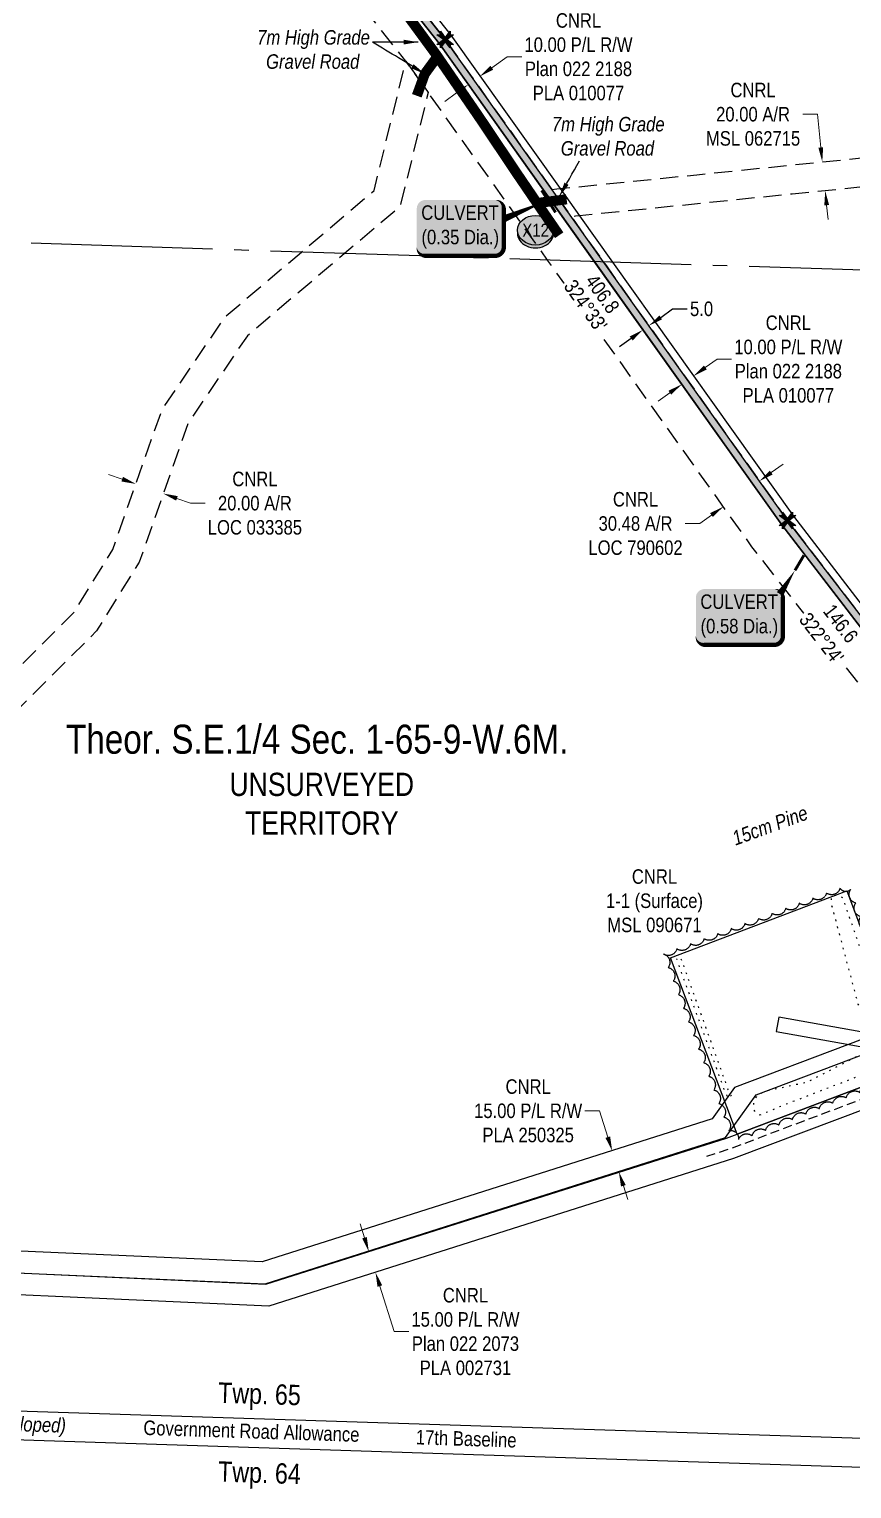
# Model space of a CAD drawing. Extents: x 350972 to 367082, y 6047220 to 6054831.
# Drawn here: x 356672 to 357239, y 6051267 to 6052273 of the extents above; entities that cross this region are included whole.
import ezdxf
from ezdxf.enums import TextEntityAlignment as Align

# ---------------------------------------------------------------- set-up
doc = ezdxf.new("R2010")
doc.units = 0
doc.header["$LTSCALE"] = 5
doc.header["$PDSIZE"] = 0.5
for name, pattern in [('0', [1, 1, 0]), ('foc-ACCESSROAD', [3.75, 2.5, -1.25]), ('foc-QUARTERLINE', [33, 25, -3, 2, -3]), ('foc-TOPO', [1, 0.2, -0.8]), ('UG_PIPE', [1.875, 1.25, -0.625])]:
    doc.linetypes.add(name, pattern=pattern)
doc.layers.get('Defpoints').update_dxf_attribs({"color": 9})
for name, color, linetype, lineweight in [('AS-GENERAL', 48, 'Continuous', 18), ('C-AR-T', 13, 'Continuous', 9), ('C-RW-T', 13, 'Continuous', 9), ('C-WS-T', 13, 'Continuous', 9), ('T-TEXT', 48, 'Continuous', 18)]:
    doc.layers.add(name, color=color, linetype=linetype, lineweight=lineweight)
for name, color, linetype in [('AS-PIPE-UG', 44, 'UG_PIPE'), ('AS-ROADS', 254, 'Continuous'), ('C-AR', 13, 'foc-ACCESSROAD'), ('C-RW', 13, 'Continuous'), ('C-SYMBOL', 7, 'Continuous'), ('C-WS', 13, 'foc-ACCESSROAD'), ('D-TXT', 6, 'Continuous'), ('DAB_APPL', 7, 'Continuous'), ('L-BD1', 253, 'Continuous'), ('L-MON', 1, 'Continuous'), ('L-QSEC', 8, 'foc-QUARTERLINE'), ('L-ROAD-T', 7, 'Continuous'), ('L-SEC', 7, 'Continuous'), ('L-UNS-T', 3, 'Continuous'), ('P-CROSSINGS', 250, 'Continuous'), ('P-PROPOSED', 10, 'Continuous'), ('P-PROPOSED-H', 21, 'Continuous'), ('P-TXT', 4, 'Continuous'), ('T-BUSH', 110, '0'), ('T-BUSH-T', 110, 'Continuous'), ('T-GENERAL', 48, 'foc-TOPO')]:
    doc.layers.add(name, color=color, linetype=linetype)
doc.styles.add('175L', font='ARIALN.TTF', dxfattribs={"height": 20})
doc.styles.add('80', font='ARIALN.TTF', dxfattribs={"height": 10})
doc.styles.add('80CG', font='ARIALN.TTF', dxfattribs={"height": 10})
doc.styles.add('80L', font='ARIALN.TTF', dxfattribs={"height": 10})
doc.styles.add('80LS', font='ARIALNI.TTF', dxfattribs={"height": 10})
doc.styles.add('Crossing', font='ARIALN.TTF', dxfattribs={"height": 10})
doc.styles.get("Standard").update_dxf_attribs({"font": 'ARIALN.TTF'})
doc.dimstyles.new('Compass 5 000', dxfattribs={"dimscale": 5, "dimtxt": 9, "dimasz": 2, "dimexe": 0.2, "dimexo": 0.0625, "dimgap": 0.5, "dimtad": 0, "dimtih": 1, "dimtoh": 1, "dimzin": 0, "dimdsep": 46, "dimtxsty": '80CG', "dimcen": 0.1, "dimse1": 1, "dimse2": 1, "dimclrd": 256, "dimclrt": 256, "dimaunit": 1, "dimadec": 4, "dimazin": 0, "dimtfac": 0.06, "dimtofl": 0, "dimtmove": 0, "dimatfit": 1, "dimfxl": 0.2, "dimtolj": 1, "dimtzin": 0, "dimlwd": -1, "dimarcsym": 0})

# ---------------------------------------------------------------- blocks, each defined once
blk = doc.blocks.new('*D416')
at = {"layer": 'C-AR-T', "transparency": 16777216}
for p, q in [((356736, 6051962.8), (356726.6, 6051966.1)), ((356773.8, 6051949.5), (356783.2, 6051946.2)), ((356783.2, 6051946.2), (356793.2, 6051946.2))]:
    blk.add_line(p, q, dxfattribs=at)
for points in [[(356736.6, 6051964.4), (356735.5, 6051961.2), (356745.5, 6051959.5)], [(356774.3, 6051951.1), (356773.2, 6051948), (356764.3, 6051952.9)]]:
    blk.add_solid(points, dxfattribs=at)
at = {"layer": 'Defpoints', "color": 0, "transparency": 16777216}
for p in [(356746.2, 6051961.5), (356764.3, 6051952.9), (356765.1, 6051954.9)]:
    blk.add_point(p, dxfattribs=at)
at = {"layer": 'C-AR-T', "transparency": 16777216, "insert": (356827.5, 6051946.2), "char_height": 10, "attachment_point": 5, "style": '80CG'}
blk.add_mtext('\\A1;CNRL\\P20.00 A/R\\PLOC 033385', dxfattribs=at)
blk = doc.blocks.new('*D417')
at = {"layer": 'C-AR-T', "transparency": 16777216}
for p, q in [((357183.3, 6051967.3), (357191.5, 6051973.1)), ((357142.2, 6051938), (357134, 6051932.2)), ((357134, 6051932.2), (357124, 6051932.2))]:
    blk.add_line(p, q, dxfattribs=at)
for points in [[(357182.3, 6051968.7), (357184.3, 6051966), (357175.2, 6051961.5)], [(357141.2, 6051939.4), (357143.1, 6051936.7), (357150.3, 6051943.8)]]:
    blk.add_solid(points, dxfattribs=at)
at = {"layer": 'Defpoints', "color": 0, "transparency": 16777216}
for p in [(357159.4, 6051983.7), (357134.6, 6051966), (357150.3, 6051943.8)]:
    blk.add_point(p, dxfattribs=at)
at = {"layer": 'C-AR-T', "transparency": 16777216, "insert": (357089.8, 6051932.2), "char_height": 10, "attachment_point": 5, "style": '80CG'}
blk.add_mtext('\\A1;CNRL\\P30.48 A/R\\PLOC 790602', dxfattribs=at)
blk = doc.blocks.new('*D418')
at = {"layer": 'C-RW-T', "transparency": 16777216}
for p, q in [((357137.9, 6052039.7), (357146, 6052045.5)), ((357146, 6052045.5), (357156, 6052045.5)), ((357113.5, 6052022.3), (357105.3, 6052016.5))]:
    blk.add_line(p, q, dxfattribs=at)
for points in [[(357136.9, 6052041.1), (357138.9, 6052038.4), (357129.8, 6052033.9)], [(357112.5, 6052023.7), (357114.4, 6052021), (357121.6, 6052028.1)]]:
    blk.add_solid(points, dxfattribs=at)
at = {"layer": 'Defpoints', "color": 0, "transparency": 16777216}
for p in [(357129.8, 6052033.9), (357126.6, 6052021.2), (357134.7, 6052027)]:
    blk.add_point(p, dxfattribs=at)
at = {"layer": 'C-RW-T', "transparency": 16777216, "insert": (357195.1, 6052045.5), "char_height": 10, "attachment_point": 5, "style": '80CG'}
blk.add_mtext('\\A1;CNRL\\P10.00 P/L R/W\\PPlan 022 2188\\PPLA 010077', dxfattribs=at)
blk = doc.blocks.new('*D419')
at = {"layer": 'C-RW-T', "transparency": 16777216}
for p, q in [((356903, 6051440.1), (356900, 6051449.7)), ((356913.6, 6051406.8), (356923.5, 6051375.4)), ((356923.5, 6051375.4), (356933.5, 6051375.4))]:
    blk.add_line(p, q, dxfattribs=at)
for points in [[(356904.6, 6051440.6), (356901.4, 6051439.6), (356906, 6051430.6)], [(356915.2, 6051407.3), (356912, 6051406.3), (356910.6, 6051416.3)]]:
    blk.add_solid(points, dxfattribs=at)
at = {"layer": 'Defpoints', "color": 0, "transparency": 16777216}
for p in [(356986, 6051456), (356990.5, 6051441.7), (356910.6, 6051416.3)]:
    blk.add_point(p, dxfattribs=at)
at = {"layer": 'C-RW-T', "transparency": 16777216, "insert": (356972.6, 6051375.4), "char_height": 10, "attachment_point": 5, "style": '80CG'}
blk.add_mtext('\\A1;CNRL\\P15.00 P/L R/W\\PPlan 022 2073\\PPLA 002731', dxfattribs=at)
blk = doc.blocks.new('*D422')
at = {"layer": 'C-RW-T', "transparency": 16777216}
for p, q in [((357064.9, 6051527.5), (357054.9, 6051527.5)), ((357070.7, 6051509.4), (357064.9, 6051527.5)), ((357081.4, 6051475.9), (357084.4, 6051466.4))]:
    blk.add_line(p, q, dxfattribs=at)
for points in [[(357072.3, 6051509.9), (357069.1, 6051508.9), (357073.7, 6051499.9)], [(357083, 6051476.4), (357079.8, 6051475.4), (357078.3, 6051485.5)]]:
    blk.add_solid(points, dxfattribs=at)
at = {"layer": 'Defpoints', "color": 0, "transparency": 16777216}
for p in [(357073.7, 6051499.9), (356925, 6051452.5), (356929.6, 6051438.1)]:
    blk.add_point(p, dxfattribs=at)
at = {"layer": 'C-RW-T', "transparency": 16777216, "insert": (357015.8, 6051527.5), "char_height": 10, "attachment_point": 5, "style": '80CG'}
blk.add_mtext('\\A1;CNRL\\P15.00 P/L R/W\\PPLA 250325', dxfattribs=at)
blk = doc.blocks.new('*D447')
at = {"layer": 'C-RW-T', "transparency": 16777216}
for p, q in [((356990.8, 6052246.2), (357001.4, 6052253.8)), ((357001.4, 6052253.8), (357011.4, 6052253.8)), ((356966.4, 6052228.9), (356958.3, 6052223.1))]:
    blk.add_line(p, q, dxfattribs=at)
for points in [[(356989.8, 6052247.6), (356991.7, 6052244.9), (356982.6, 6052240.4)], [(356965.4, 6052230.2), (356967.4, 6052227.5), (356974.6, 6052234.7)]]:
    blk.add_solid(points, dxfattribs=at)
at = {"layer": 'Defpoints', "color": 0, "transparency": 16777216}
for p in [(356962, 6052252.3), (356970.1, 6052258), (356982.6, 6052240.4)]:
    blk.add_point(p, dxfattribs=at)
at = {"layer": 'C-RW-T', "transparency": 16777216, "insert": (357050.5, 6052253.8), "char_height": 10, "attachment_point": 5, "style": '80CG'}
blk.add_mtext('\\A1;CNRL\\P10.00 P/L R/W\\PPlan 022 2188\\PPLA 010077', dxfattribs=at)
blk = doc.blocks.new('*U525')
h = blk.add_hatch(color=254)
edge = h.paths.add_edge_path()
edge.add_line((-24, -20), (24, -20))
edge.add_arc((24, -14), 6, 270, 360)
edge.add_line((30, -14), (30, 12.5))
edge.add_arc((24, 12.5), 6, 0, 90)
edge.add_line((24, 18.5), (-24, 18.5))
edge.add_arc((-24, 12.5), 6, 90, 180)
edge.add_line((-30, 12.5), (-30, -14))
edge.add_arc((-24, -14), 6, 180, 270)
at = {"color": 160, "flags": 128}
blk.add_lwpolyline([(-24, -20, 3, 3, 0), (24, -20, 3, 3, 0.414214), (30, -14, 3, 3, 0), (30, 12.5, 3, 0, 0.414214), (24, 18.5, 0, 0, 0), (-24, 18.5, 0, 0, 0.414214), (-30, 12.5, 0, 0, 0), (-30, -14, 0, 3, 0.414214)], format="xyseb", close=True, dxfattribs=at)
at = {"color": 160, "style": '80'}
blk.add_attdef('ENTER_TEXT_001', (-26.8, -4.9), '', height=10, dxfattribs=at)
blk = doc.blocks.new('TEMP')
h = blk.add_hatch(color=255)
h.dxf.hatch_style = 1
h.paths.add_polyline_path([(0, 0.25), (-0.67, 1.15), (-0.67, 0.67), (-1.15, 0.67), (-0.25, 0), (-1.15, -0.67), (-0.67, -0.67), (-0.67, -1.15), (0, -0.25), (0.67, -1.15), (0.67, -0.67), (1.15, -0.67), (0.25, 0), (1.15, 0.67), (0.67, 0.67), (0.67, 1.15)])
h.paths.add_polyline_path([(0.57, 0.85), (0.57, 0.57), (0.85, 0.57), (0.08, 0), (0.85, -0.57), (0.57, -0.57), (0.57, -0.85), (0, -0.08), (-0.57, -0.85), (-0.57, -0.57), (-0.85, -0.57), (-0.08, 0), (-0.85, 0.57), (-0.57, 0.57), (-0.57, 0.85), (0, 0.08)], flags=16)
h = blk.add_hatch(color=1)
h.dxf.hatch_style = 1
h.paths.add_polyline_path([(0, 0.08), (-0.57, 0.85), (-0.57, 0.57), (-0.85, 0.57), (-0.08, 0), (-0.85, -0.57), (-0.57, -0.57), (-0.57, -0.85), (0, -0.08), (0.57, -0.85), (0.57, -0.57), (0.85, -0.57), (0.08, 0), (0.85, 0.57), (0.57, 0.57), (0.57, 0.85)])
at = {"color": 1}
for p, q in [((-0.08, 0), (0.08, 0)), ((0, 0.08), (0, -0.08))]:
    blk.add_line(p, q, dxfattribs=at)
at = {"color": 255, "flags": 128}
blk.add_lwpolyline([(-0.25, 0), (-1.15, 0.67), (-0.67, 0.67), (-0.67, 1.15), (0, 0.25), (0.67, 1.15), (0.67, 0.67), (1.15, 0.67), (0.25, 0), (1.15, -0.67), (0.67, -0.67), (0.67, -1.15), (0, -0.25), (-0.67, -1.15), (-0.67, -0.67), (-1.15, -0.67)], close=True, dxfattribs=at)
at = {"color": 1, "flags": 128}
blk.add_lwpolyline([(-0.08, 0), (-0.85, 0.57), (-0.57, 0.57), (-0.57, 0.85), (0, 0.08), (0.57, 0.85), (0.57, 0.57), (0.85, 0.57), (0.08, 0), (0.85, -0.57), (0.57, -0.57), (0.57, -0.85), (0, -0.08), (-0.57, -0.85), (-0.57, -0.57), (-0.85, -0.57)], close=True, dxfattribs=at)
blk = doc.blocks.new('*D581')
at = {"layer": 'C-AR-T', "transparency": 16777216}
for p, q in [((357215.2, 6052214.2), (357205.2, 6052214.2)), ((357217.5, 6052191.3), (357215.2, 6052214.2)), ((357221.5, 6052151.5), (357222.5, 6052141.6))]:
    blk.add_line(p, q, dxfattribs=at)
for points in [[(357219.1, 6052191.5), (357215.8, 6052191.2), (357218.5, 6052181.4)], [(357223.2, 6052151.7), (357219.9, 6052151.4), (357220.5, 6052161.5)]]:
    blk.add_solid(points, dxfattribs=at)
at = {"layer": 'Defpoints', "color": 0, "transparency": 16777216}
for p in [(357218.5, 6052181.4), (357219.4, 6052181.5), (357221.4, 6052161.6)]:
    blk.add_point(p, dxfattribs=at)
at = {"layer": 'C-AR-T', "transparency": 16777216, "insert": (357170.8, 6052214.2), "char_height": 10, "attachment_point": 5, "style": '80CG'}
blk.add_mtext('\\A1;CNRL\\P20.00 A/R\\PMSL 062715', dxfattribs=at)
blk = doc.blocks.new('xing2')
h = blk.add_hatch(color=50)
h.dxf.hatch_style = 1
edge = h.paths.add_edge_path()
edge.add_ellipse((0, 0), major_axis=(-12.5, 0), ratio=0.816297, start_angle=0, end_angle=360)
h = blk.add_hatch(color=250)
h.dxf.hatch_style = 1
edge = h.paths.add_edge_path()
edge.add_ellipse((0, -2), major_axis=(-12.5, 0), ratio=0.816297, start_angle=0, end_angle=180)
edge.add_line((12.5, -2), (12.5, 0))
edge.add_ellipse((0, 0), major_axis=(-12.5, 0), ratio=0.816297, start_angle=0, end_angle=180, ccw=False)
edge.add_line((-12.5, 0), (-12.5, -2))
at = {"color": 250}
blk.add_ellipse((0, 0), major_axis=(-12.5, 0), ratio=0.816297, dxfattribs=at)
blk.add_ellipse((0, -2), major_axis=(-12.5, 0), ratio=0.816297, start_param=0, end_param=3.141593, dxfattribs=at)
at = {"color": 250, "style": 'Crossing'}
blk.add_attdef('CROSSING', text='', height=9, dxfattribs=at).set_placement((0.1, 0), align=Align.MIDDLE_CENTER)
at = {"color": 250, "style": 'Crossing', "flags": 1}
for tag, p in [('OWNER', (0.1, -12.5)), ('DESCRIPTION', (0.1, -25.8)), ('LOCATION', (0.1, -39.3)), ('DWG_REF', (0.1, -52.8))]:
    blk.add_attdef(tag, text='', height=9, dxfattribs=at).set_placement(p, align=Align.MIDDLE_CENTER)
blk = doc.blocks.new('*D615')
at = {"layer": 'Defpoints', "color": 0, "transparency": 16777216}
for p in [(357090.1, 6052072.4), (357094.1, 6052075.3), (357099, 6052068.5)]:
    blk.add_point(p, dxfattribs=at)
at = {"layer": 'P-TXT', "transparency": 16777216}
for p, q in [((357107.2, 6052074.3), (357115.3, 6052080.1)), ((357115.3, 6052080.1), (357125.3, 6052080.1)), ((357086.8, 6052059.8), (357078.7, 6052054))]:
    blk.add_line(p, q, dxfattribs=at)
for points in [[(357106.2, 6052075.6), (357108.1, 6052072.9), (357099, 6052068.5)], [(357085.8, 6052061.1), (357087.8, 6052058.4), (357094.9, 6052065.6)]]:
    blk.add_solid(points, dxfattribs=at)
at = {"layer": 'P-TXT', "transparency": 16777216, "insert": (357135.3, 6052080.1), "char_height": 10, "attachment_point": 5, "style": '80CG'}
blk.add_mtext('\\A1;5.0', dxfattribs=at)

msp = doc.modelspace()

# ---------------------------------------------------------------- hatches: boundary and pattern name
at = {"layer": 'P-PROPOSED-H'}
h = msp.add_hatch(color=256, dxfattribs=at)
h.dxf.hatch_style = 1
h.paths.add_polyline_path([(352865.575, 6051530.911), (352846.394, 6051712.416), (352861.427, 6051714.005), (352843.305, 6051885.488), (352749.784, 6051951.143), (352669.459, 6052001.497), (352552.598, 6052063.678), (352495.546, 6052100.649), (351984.16, 6052449.542), (351943.753, 6052482.183), (351920.41, 6052506.628), (351900.788, 6052540.765), (351887.31, 6052596.658), (351866.362, 6052754.753), (351841.297, 6053030.286), (351836.502, 6053086.973), (351812.269, 6053373.495), (351811.604, 6053421.626), (351818.326, 6053445.789), (351845.408, 6053478.257), (351917.664, 6053536.827), (351963.795, 6053562.799), (352030.64, 6053582.012), (352233.88, 6053615.997), (352284.382, 6053628.44), (352316.995, 6053648.48), (352343.381, 6053683.636), (352380.535, 6053746.97), (352424.276, 6053850.534), (352440.444, 6053911.368), (352455.506, 6053940.561), (352486.241, 6053969.986), (352584.846, 6054036.5), (352618.847, 6054037.998), (352706.795, 6054036.916), (352765.268, 6054022.323), (352786.917, 6054015.501), (352892.779, 6053964.522), (352950.904, 6053973.692), (352984.053, 6053985.967), (353012.827, 6054005.999), (353074.58, 6054058.894), (353102.498, 6054075.857), (353130.347, 6054088.052), (353169.457, 6054099.208), (353238.923, 6054110.427), (353272.3, 6054116.771), (353308.027, 6054125.895), (353341.917, 6054138.534), (353407.27, 6054166.808), (353489.563, 6054210.777), (353491.95, 6054212.052), (353518.235, 6054236.279), (353538.99, 6054256.162), (353555.049, 6054280.164), (353567.593, 6054304.032), (353580.381, 6054332.094), (353584.726, 6054362.345), (353595.582, 6054355.062), (353609.258, 6054376.171), (353694.409, 6054318.818), (353701.269, 6054339.967), (353737.551, 6054451.836), (353749.195, 6054455.339), (353703.033, 6054313.009), (353778.459, 6054262.209), (353856.595, 6054213.564), (354059.935, 6054093.899), (354127.416, 6054059.318), (354214.861, 6054014.504), (354293.753, 6053979.396), (354364.884, 6053951.226), (354377.639, 6053941.748), (354397.44, 6053934.081), (354416.56, 6053930.727), (354437.495, 6053922.422), (354523.749, 6053887.87), (354547.288, 6053878.725), (354565.85, 6053871.317), (354761.584, 6053792.179), (354863.274, 6053751.116), (354911.428, 6053735.204), (355270.187, 6053616.656), (355301.51, 6053597.572), (355390.953, 6053521.054), (355700.011, 6053300.303), (355764.104, 6053254.524), (355836.008, 6053206.849), (355887.48, 6053175.541), (355917.363, 6053159.874), (355934.486, 6053149.16), (355951.776, 6053139.498), (355970.139, 6053132.206), (356040.807, 6053095.158), (356256.471, 6052982.105), (356289.137, 6052960.844), (356298.009, 6052950.677), (356312.927, 6052936.875), (356331.509, 6052922.784), (356340.887, 6052913.865), (356505.942, 6052750.213), (356746.616, 6052511.581), (356777.83, 6052480.634), (356819.159, 6052535.756), (356823.291, 6052524.595), (356784.503, 6052472.862), (356815.902, 6052438.264), (356954.635, 6052262.661), (357190.511, 6051931.342), (357280.051, 6051815.083), (357309.205, 6051780.128), (357410.558, 6051660.056), (357463.345, 6051611.058), (357547.956, 6051632.469), (357676.315, 6051708.007), (357816.133, 6051804.657), (357737.38, 6051918.584), (357733.267, 6051915.741), (357809.178, 6051805.927), (357673.622, 6051712.223), (357546.037, 6051637.14), (357464.753, 6051616.572), (357414.182, 6051663.513), (357313.035, 6051783.342), (357283.952, 6051818.21), (357194.529, 6051934.318), (356958.635, 6052265.662), (356819.718, 6052441.497), (356790.979, 6052473.166), (356828.925, 6052523.776), (356820.663, 6052546.095), (356777.274, 6052488.226), (356750.136, 6052515.131), (356509.462, 6052753.763), (356344.37, 6052917.452), (356334.752, 6052926.599), (356316.143, 6052940.711), (356301.6, 6052954.166), (356292.447, 6052964.655), (356259.001, 6052986.423), (356043.128, 6053099.586), (355972.228, 6053136.755), (355953.928, 6053144.023), (355937.033, 6053153.464), (355919.853, 6053164.213), (355889.942, 6053179.894), (355838.69, 6053211.069), (355766.939, 6053258.643), (355702.917, 6053304.371), (355394.037, 6053524.995), (355304.455, 6053601.633), (355272.299, 6053621.223), (354912.996, 6053739.951), (354864.996, 6053755.812), (354763.458, 6053796.814), (354567.714, 6053875.956), (354549.12, 6053883.377), (354525.584, 6053892.521), (354439.346, 6053927.066), (354417.928, 6053935.563), (354398.787, 6053938.92), (354380.077, 6053946.165), (354367.337, 6053955.632), (354295.69, 6053984.005), (354217.019, 6054019.016), (354129.696, 6054063.767), (354062.345, 6054098.281), (353859.185, 6054217.841), (353781.177, 6054266.406), (353708.95, 6054315.051), (353756.895, 6054462.877), (353733.604, 6054455.868), (353696.513, 6054341.51), (353691.7, 6054326.67), (353607.829, 6054383.161), (353594.148, 6054362.044), (353580.908, 6054370.927), (353575.535, 6054333.514), (353563.102, 6054306.233), (353550.746, 6054282.724), (353535.138, 6054259.395), (353514.811, 6054239.922), (353489.031, 6054216.161), (353487.207, 6054215.187), (353405.096, 6054171.314), (353340.05, 6054143.173), (353306.531, 6054130.672), (353271.214, 6054121.653), (353238.058, 6054115.351), (353168.369, 6054104.097), (353128.65, 6054092.767), (353100.187, 6054080.302), (353071.637, 6054062.955), (353009.765, 6054009.959), (352981.72, 6053990.434), (352949.634, 6053978.553), (352893.542, 6053969.703), (352788.762, 6054020.161), (352766.626, 6054027.137), (352707.44, 6054041.908), (352618.768, 6054042.999), (352583.219, 6054041.433), (352483.092, 6053973.892), (352451.446, 6053943.595), (352435.752, 6053913.178), (352419.534, 6053852.157), (352376.057, 6053749.217), (352339.212, 6053686.41), (352313.568, 6053652.242), (352282.429, 6053633.107), (352232.868, 6053620.896), (352029.534, 6053586.896), (351961.852, 6053567.443), (351914.844, 6053540.977), (351841.881, 6053481.833), (351813.798, 6053448.165), (351806.595, 6053422.275), (351807.273, 6053373.249), (351831.52, 6053086.552), (351836.317, 6053029.849), (351861.393, 6052754.198), (351882.388, 6052595.741), (351896.096, 6052538.895), (351916.377, 6052503.612), (351940.36, 6052478.497), (351981.176, 6052445.526), (352492.777, 6052096.486), (352550.06, 6052059.366), (352666.954, 6051997.167), (352747.018, 6051946.977), (352838.572, 6051882.702), (352855.93, 6051718.452), (352840.897, 6051716.862), (352860.678, 6051529.682), (352882.7, 6051475.582), (352908.263, 6051442.648), (352914.755, 6051442.438), (352887.071, 6051478.104)])

# ---------------------------------------------------------------- linework, layer by layer
at = {"layer": 'AS-GENERAL', "const_width": 2, "flags": 128}
for points in [[(357034.686, 6052146.579), (357025.14, 6052161.791)], [(357199.665, 6051899.899), (357205.797, 6051910.277)]]:
    msp.add_lwpolyline(points, dxfattribs=at)
at = {"layer": 'AS-PIPE-UG', "flags": 128}
msp.add_lwpolyline([(357138.838, 6051496.259), (357156.369, 6051501.897), (357188.179, 6051514.02), (357226.814, 6051528.527), (357258.192, 6051540.265), (357318.989, 6051563.769), (357367.695, 6051581.993), (357415.33, 6051599.977), (357418.264, 6051601.341)], dxfattribs=at)
at = {"layer": 'AS-ROADS', "const_width": 7, "flags": 128}
for points in [[(356930.254, 6052285.58), (356952.55, 6052255.183), (356981.483, 6052213.053), (357009.129, 6052171.827), (357022.153, 6052152.704), (357037.209, 6052130.878)], [(356952.773, 6052253.307), (356944.571, 6052242.083), (356939.087, 6052226.971)], [(357042.347, 6052155.622), (357030.812, 6052154.184), (357021.839, 6052153.015)]]:
    msp.add_lwpolyline(points, dxfattribs=at)
at = {"layer": 'C-AR', "flags": 128}
msp.add_lwpolyline([(358210.116, 6051860.253), (358174.149, 6051857.065), (358109.407, 6051839.161), (358075.554, 6051829.798), (357975.527, 6051833.921), (357907.822, 6051820.17), (357827.24, 6051781.369), (357690.036, 6051686.524), (357557.736, 6051608.668), (357486.142, 6051590.551), (357473.483, 6051587.348), (357466.726, 6051585.638), (357456.165, 6051582.966), (357455.653, 6051583.442), (357433.907, 6051603.625), (357425.192, 6051611.714), (357415.953, 6051620.292), (357412.376, 6051623.613), (357404.281, 6051631.165), (357398.087, 6051636.877), (357392.093, 6051642.441), (357311.602, 6051737.798), (357282.506, 6051772.268), (357170.037, 6051916.177), (357029.233, 6052113.726), (356946.84, 6052229.334), (356931.53, 6052250.815), (356796.453, 6052421.789), (356772.363, 6052448.337), (356762.098, 6052459.648), (356758.996, 6052463.066), (356755.63, 6052466.775), (356755.235, 6052467.167), (356508.145, 6052712.158), (356494.429, 6052725.756), (356480.297, 6052739.768), (356323.148, 6052895.581), (356280.728, 6052935.923), (356269.631, 6052943.139), (356243.581, 6052960.102), (355874.935, 6053153.355), (355822.346, 6053185.344), (355749.658, 6053233.539), (355731.262, 6053246.679), (355701.752, 6053267.757), (355375.241, 6053500.974), (355286.508, 6053576.885), (355259.808, 6053593.152), (354911.979, 6053708.18), (354854.71, 6053727.12), (354675.681, 6053799.661), (354551.965, 6053849.799), (354538.072, 6053855.43), (354283.912, 6053955.79), (354203.908, 6053991.418), (354128.59, 6054029.415), (354098.891, 6054044.398), (354047.857, 6054070.143), (353843.491, 6054191.587), (353770.722, 6054236.837), (353674.056, 6054302.178), (353657.575, 6054313.278), (353584.726, 6054362.345), (353586.155, 6054372.517), (353589.361, 6054395.6), (353691.7, 6054326.67), (353705.507, 6054317.371), (353708.95, 6054315.051), (353781.177, 6054266.406), (353859.185, 6054217.841), (354062.345, 6054098.281), (354100.005, 6054078.983), (354129.696, 6054063.767), (354217.019, 6054019.016), (354295.69, 6053984.005), (354336.158, 6053968.001), (354347.216, 6053963.613), (354391.926, 6053945.876), (354439.346, 6053927.066), (354447.701, 6053923.753), (354525.584, 6053892.521), (354529.346, 6053891.059), (354539.732, 6053887.023), (354544.435, 6053885.197), (354549.12, 6053883.377), (354563.04, 6053877.779), (354567.714, 6053875.956), (354763.458, 6053796.814), (354864.996, 6053755.812), (354912.996, 6053739.951), (355272.299, 6053621.223), (355289.376, 6053610.819), (355304.455, 6053601.633), (355394.037, 6053524.995), (355702.917, 6053304.371), (355732.427, 6053283.293), (355766.939, 6053258.643), (355838.69, 6053211.069), (355889.942, 6053179.894), (355936.881, 6053155.286), (356043.128, 6053099.586), (356259.001, 6052986.423), (356299.698, 6052959.936), (356308.268, 6052951.785), (356312.652, 6052947.615), (356319.036, 6052941.538), (356322.26, 6052938.479), (356344.37, 6052917.452), (356509.462, 6052753.763), (356750.136, 6052515.131), (356773.689, 6052491.78), (356777.274, 6052488.226), (356777.656, 6052487.847), (356780.714, 6052484.478), (356790.979, 6052473.166), (356819.718, 6052441.497), (356958.635, 6052265.662), (357032.135, 6052162.42), (357045.481, 6052143.675), (357067.685, 6052112.48), (357194.529, 6051934.318), (357283.952, 6051818.21), (357287.597, 6051813.479), (357313.035, 6051783.342), (357414.182, 6051663.513), (357439.405, 6051640.103), (357451.428, 6051628.94), (357460.193, 6051620.806)], dxfattribs=at)
msp.add_lwpolyline([(356551.975, 6051697.803), (356474.937, 6051662.993), (356475.642, 6051685.252), (356542.809, 6051715.603), (356587.505, 6051741.596), (356627.011, 6051795.321), (356702.563, 6051870.694), (356729.574, 6051914.328), (356763.516, 6052010.708), (356807.29, 6052075.055), (356859.516, 6052119.232), (356909.61, 6052161.62), (356931.53, 6052250.815), (356946.84, 6052229.334), (356927.478, 6052150.546), (356889.328, 6052118.264), (356822.287, 6052061.553), (356781.512, 6052001.612), (356747.715, 6051905.645), (356718.336, 6051858.186), (356642.215, 6051782.246), (356601.151, 6051726.401), (356551.975, 6051697.803)], close=True, dxfattribs=at)
at = {"layer": 'C-RW', "flags": 128}
for points in [[(356823.534, 6052444.729), (356962.633, 6052268.661), (357037.855, 6052163.002), (357051.201, 6052144.257), (357073.965, 6052112.276), (357198.546, 6051937.293), (357284.2, 6051826.081)], [(357283.705, 6051810.341), (357190.511, 6051931.342), (357061.404, 6052112.683), (356954.635, 6052262.662), (356815.902, 6052438.264)], [(358210.919, 6051885.897), (358169.593, 6051882.234), (358110.242, 6051865.82), (358072.612, 6051855.414), (357973.487, 6051859.5), (357899.636, 6051844.501), (357814.394, 6051803.456), (357676.093, 6051708.127), (357547.601, 6051632.657), (357497.456, 6051619.843), (357485.563, 6051616.791), (357468.395, 6051612.424), (357467.489, 6051612.199), (357433.907, 6051603.625), (357427.642, 6051602.025), (357428.892, 6051597.084), (357305.709, 6051550.587), (357275.167, 6051539.058), (357157.312, 6051494.574), (356837.01, 6051392.966), (356522.418, 6051407.225)], [(356365.906, 6051379.24), (356460.824, 6051424.937), (356834.48, 6051408.329), (357151.838, 6051509.18), (357172.85, 6051538.492), (357394.425, 6051622.209), (357462.404, 6051636.209), (357459.961, 6051645.913), (357391.633, 6051631.84), (357158.053, 6051543.587), (357142.552, 6051521.963), (356832.481, 6051423.428), (356457.719, 6051440.084), (356366.441, 6051396.139)], [(356512.197, 6051422.705), (356835.018, 6051408.064), (357152.393, 6051508.745), (357159.877, 6051511.57), (357275.677, 6051555.279)]]:
    msp.add_lwpolyline(points, dxfattribs=at)
at = {"layer": 'C-RW'}
msp.add_lwpolyline([(357186.798, 6051582.249), (357283.293, 6051564.98), (357413.349, 6051614.467), (357418.198, 6051609.92), (357449.882, 6051618.047), (357495.067, 6051629.636), (357476.814, 6051640.434), (357446.157, 6051632.571), (357405.236, 6051622.076), (357282.327, 6051575.308), (357188.559, 6051592.09)], close=True, dxfattribs=at)
at = {"layer": 'C-WS', "flags": 128}
msp.add_lwpolyline([(357409.132, 6052218.232), (357405.578, 6052101.748), (357405.473, 6052098.282), (357392.347, 6052098.683), (357382.5, 6052098.985), (357323.027, 6052100.803), (357292.876, 6052101.725), (357285.552, 6052101.948), (357285.657, 6052105.419), (357287.109, 6052153.318), (357272.64, 6052166.793), (357197.742, 6052159.17), (357154.422, 6052154.762), (357051.201, 6052144.257), (357048.358, 6052143.968), (357045.481, 6052143.675), (357032.135, 6052162.42), (357035.458, 6052162.758), (357037.855, 6052163.002), (357132.114, 6052172.595), (357175.434, 6052177.004), (357288.175, 6052188.477), (357289.187, 6052221.885), (357296.65, 6052221.657), (357326.802, 6052220.739), (357409.132, 6052218.232)], close=True, dxfattribs=at)
at = {"layer": 'DAB_APPL', "flags": 128}
msp.add_lwpolyline([(357275.677, 6051555.279), (357159.877, 6051511.57), (357113.917, 6051632.903), (357235.464, 6051679.133), (357269.055, 6051590.066), (357270.29, 6051586.799), (357274.411, 6051575.891), (357276.179, 6051571.212), (357281.386, 6051557.433), (357275.677, 6051555.279)], close=True, dxfattribs=at)
at = {"layer": 'L-QSEC', "flags": 128}
msp.add_lwpolyline([(357292.984, 6052105.183), (356524.543, 6052130.12)], dxfattribs=at)
at = {"layer": 'L-SEC', "flags": 128}
for points in [[(356464.313, 6051327.314), (357267.683, 6051301.244)], [(357267.05, 6051281.144), (356463.676, 6051307.213)]]:
    msp.add_lwpolyline(points, dxfattribs=at)
at = {"layer": 'P-PROPOSED', "flags": 128}
msp.add_lwpolyline([(356815.902, 6052438.264), (356954.635, 6052262.661), (357190.511, 6051931.342), (357280.051, 6051815.083), (357309.205, 6051780.128), (357410.558, 6051660.056), (357463.345, 6051611.058), (357547.956, 6051632.469), (357676.315, 6051708.007), (357816.133, 6051804.657), (357737.38, 6051918.584), (357733.267, 6051915.741), (357809.178, 6051805.927), (357673.622, 6051712.223), (357546.037, 6051637.14), (357464.753, 6051616.572), (357464.753, 6051616.572), (357414.182, 6051663.513), (357414.182, 6051663.513), (357313.035, 6051783.342), (357283.952, 6051818.21), (357194.529, 6051934.318), (356958.635, 6052265.662), (356819.718, 6052441.497)], dxfattribs=at)
at = {"layer": 'T-BUSH', "flags": 128}
msp.add_lwpolyline([(357249.111, 6051822.902, -0.52056705), (357255.485, 6051815.201, -0.52056705), (357261.86, 6051807.5, -0.52056705), (357268.234, 6051799.799, -0.52056705), (357274.608, 6051792.098, -0.52056705), (357280.983, 6051784.398, -0.52056705), (357287.357, 6051776.697, -0.52056705), (357293.732, 6051768.996, -0.52056705), (357300.106, 6051761.295, -0.52056705), (357306.48, 6051753.594, -0.52056705), (357312.855, 6051745.894, -0.52056705), (357319.229, 6051738.193, -0.52056705), (357325.604, 6051730.492, -0.52056705), (357331.978, 6051722.791, -0.52056705), (357338.353, 6051715.09, -0.52056705), (357344.727, 6051707.39, -0.52056705), (357351.101, 6051699.689, -0.52056705), (357357.476, 6051691.988, -0.52056705), (357364.062, 6051684.473, -0.52056705), (357370.886, 6051677.168, -0.52056705), (357377.71, 6051669.863, -0.52056705), (357384.534, 6051662.557, -0.52056705), (357391.358, 6051655.252, -0.52056705), (357398.182, 6051647.947, -0.52056705), (357398.559, 6051639.609, -0.52056705), (357394.356, 6051630.539, -0.52056705), (357388.582, 6051623.17, -0.52056705), (357379.205, 6051619.703, -0.52056705), (357369.829, 6051616.236, -0.52056705), (357360.453, 6051612.769, -0.52056705), (357351.077, 6051609.302, -0.52056705), (357341.7, 6051605.835, -0.52056705), (357332.324, 6051602.368, -0.52056705), (357322.948, 6051598.901, -0.52056705), (357313.571, 6051595.434, -0.52056705), (357304.195, 6051591.967, -0.52056705), (357294.819, 6051588.5, -0.52056705), (357285.216, 6051586.82, -0.52056705), (357275.479, 6051588.707, -0.52056705), (357268.972, 6051595.596, -0.52056705), (357265.541, 6051604.986, -0.52056705), (357262.11, 6051614.375, -0.52056705), (357258.68, 6051623.765, -0.52056705), (357255.249, 6051633.155, -0.52056705), (357251.818, 6051642.544, -0.52056705), (357248.388, 6051651.934, -0.52056705), (357244.957, 6051661.323, -0.52056705), (357241.526, 6051670.713, -0.52056705), (357238.096, 6051680.103, -0.52056705), (357230.756, 6051681.01, -0.52056705), (357221.388, 6051677.519, -0.52056705), (357212.021, 6051674.028, -0.52056705), (357202.653, 6051670.537, -0.52056705), (357193.286, 6051667.046, -0.52056705), (357183.919, 6051663.555, -0.52056705), (357174.551, 6051660.064, -0.52056705), (357165.184, 6051656.573, -0.52056705), (357155.816, 6051653.082, -0.52056705), (357146.449, 6051649.591, -0.52056705), (357137.082, 6051646.1, -0.52056705), (357127.714, 6051642.609, -0.52056705), (357118.347, 6051639.118, -0.52056705), (357108.979, 6051635.627, -0.52056705), (357112.378, 6051626.297, -0.52056705), (357115.863, 6051616.928, -0.52056705), (357119.349, 6051607.558, -0.52056705), (357122.834, 6051598.189, -0.52056705), (357126.319, 6051588.819, -0.52056705), (357129.804, 6051579.449, -0.52056705), (357133.29, 6051570.08, -0.52056705), (357136.775, 6051560.71, -0.52056705), (357140.26, 6051551.341, -0.52056705), (357143.746, 6051541.971, -0.52056705), (357147.231, 6051532.602, -0.52056705), (357150.716, 6051523.232, -0.52056705), (357154.201, 6051513.863, -0.52056705), (357160.796, 6051507.826, -0.52056705), (357170.126, 6051510.32, -0.52056705), (357179.396, 6051514.063, -0.52056705), (357188.665, 6051517.806, -0.52056705), (357197.935, 6051521.549, -0.52056705), (357207.205, 6051525.292, -0.52056705), (357216.474, 6051529.035, -0.52056705), (357225.744, 6051532.778, -0.52056705), (357235.013, 6051536.521, -0.52056705), (357244.283, 6051540.264, -0.52056705), (357253.553, 6051544.006, -0.52056705), (357262.822, 6051547.749, -0.52056705), (357272.092, 6051551.492, -0.52056705), (357281.362, 6051555.235, -0.52056705), (357290.667, 6051558.887, -0.52056705), (357299.992, 6051562.489, -0.52056705), (357309.318, 6051566.091, -0.52056705), (357318.643, 6051569.694, -0.52056705), (357327.968, 6051573.296, -0.52056705), (357337.293, 6051576.898, -0.52056705), (357346.618, 6051580.5, -0.52056705), (357355.944, 6051584.103, -0.52056705), (357365.269, 6051587.705, -0.52056705), (357374.594, 6051591.307, -0.52056705), (357383.919, 6051594.909, -0.52056705), (357393.244, 6051598.512, -0.52056705), (357402.57, 6051602.114, -0.52056705), (357411.895, 6051605.716, -0.52056705), (357421.22, 6051609.318, -0.52056705), (357429.11, 6051611.494, -0.52056705), (357420.469, 6051607.251, -0.52056705), (357411.111, 6051603.736, -0.52056705), (357401.752, 6051600.222, -0.52056705), (357392.393, 6051596.708, -0.52056705), (357393.421, 6051592.85, -0.52056705), (357402.526, 6051588.725, -0.52056705), (357411.632, 6051584.6, -0.52056705), (357416.389, 6051575.96, -0.52056705), (357420.849, 6051567.014, -0.52056705), (357425.309, 6051558.067, -0.52056705), (357429.77, 6051549.121, -0.52056705), (357434.23, 6051540.174, -0.52056705), (357441.17, 6051538.501, -0.52056705), (357450.166, 6051542.86, -0.52056705), (357459.162, 6051547.22, -0.52056705), (357468.158, 6051551.579, -0.52056705), (357477.154, 6051555.938, -0.52056705), (357484.8, 6051553.012, -0.52056705), (357488.933, 6051548.6, -0.52056705)], format="xyb", dxfattribs=at)
at = {"layer": 'T-GENERAL', "flags": 128}
for points in [[(357299.334, 6051580.233), (357278.282, 6051583.008), (357261.97, 6051587.219), (357258.276, 6051597.664), (357251.344, 6051620.137), (357232.801, 6051674.114), (357231.15, 6051675.234), (357229.521, 6051676.013), (357228.6, 6051676.107), (357224.447, 6051675.174), (357224.807, 6051669.478), (357243.089, 6051600.947), (357258.748, 6051578.342), (357289.218, 6051577.198), (357298.988, 6051579.857)], [(357153.022, 6051537.707), (357151.169, 6051541.752), (357118.204, 6051632.009), (357120.586, 6051633.778), (357153.505, 6051542.122), (357155.87, 6051537.306), (357155.235, 6051537.071), (357154.46, 6051536.907), (357153.521, 6051537.024), (357152.933, 6051537.471), (357153.022, 6051537.707)]]:
    msp.add_lwpolyline(points, dxfattribs=at)
msp.add_lwpolyline([(357302.305, 6051572.571), (357257.298, 6051556.953), (357238.848, 6051549.439), (357214.036, 6051539.976), (357186.076, 6051529.09), (357175.755, 6051524.523), (357172.496, 6051526.585), (357171.899, 6051527.361), (357171.063, 6051529.091), (357171.362, 6051533.864), (357173.75, 6051538.279), (357175.54, 6051539.472), (357180.251, 6051541.406), (357208.476, 6051547.501), (357242.764, 6051565.253), (357262.417, 6051569.041), (357301.81, 6051574.165)], close=True, dxfattribs=at)
at = {"layer": 'T-TEXT', "color": 160, "flags": 128}
msp.add_lwpolyline([(357029.132, 6052154.876, 0, 4.999, 0), (356998.578, 6052141.949, 0, 0, 0)], format="xyseb", dxfattribs=at)

# ---------------------------------------------------------------- block references
ref = msp.add_blockref('*U525', (356969.028, 6052136.667), dxfattribs=dict(xscale=0.99986273, yscale=0.99986273, zscale=0.99986273))
ref.add_attrib('ENTER_TEXT_001', 'CULVERT', (356942.139, 6052141.467), dxfattribs={"color": 160, "height": 9.9986, "style": '80'})
ref.add_attrib('ENTER_TEXT_002', '(0.35 Dia.)', (356942.296, 6052124.632), dxfattribs={"color": 160, "height": 9.99863, "style": '80'})
ref = msp.add_blockref('*U525', (357161.36, 6051868.587), dxfattribs=dict(xscale=0.99986273, yscale=0.99986273, zscale=0.99986273))
ref.add_attrib('ENTER_TEXT_001', 'CULVERT', (357134.471, 6051873.386), dxfattribs={"color": 160, "height": 9.9986, "style": '80'})
ref.add_attrib('ENTER_TEXT_002', '(0.58 Dia.)', (357134.628, 6051856.551), dxfattribs={"color": 160, "height": 9.99863, "style": '80'})
at = {"layer": 'L-MON', "xscale": 4.999313650000029, "yscale": 4.999313650000029, "zscale": 4.999313650000029}
for p in [(356958.635, 6052265.662), (357194.529, 6051934.318)]:
    msp.add_blockref('TEMP', p, dxfattribs=at)
at = {"layer": 'P-CROSSINGS', "xscale": 0.99986273, "yscale": 0.99986273, "zscale": 0.99986273}
msp.add_blockref('xing2', (357020.862, 6052134.343), dxfattribs=at).add_auto_attribs({'CROSSING': 'X12'})

# ---------------------------------------------------------------- texts
at = {"layer": 'C-SYMBOL', "color": 3, "style": '175L'}
msp.add_text('Theor. S.E.1/4 Sec. 1-65-9-W.6M.', height=19.99354, dxfattribs=at).set_placement((356870.446, 6051767.625), align=Align.BOTTOM_CENTER)
at = {"layer": 'C-WS-T', "insert": (357102.852, 6051672.231), "char_height": 9.99677, "width": 72.60042, "attachment_point": 5, "style": '80CG'}
msp.add_mtext('\\A1;CNRL\\P1-1 (Surface)\\PMSL 090671', dxfattribs=at)
at = {"layer": 'D-TXT', "color": 3, "char_height": 13.9955, "attachment_point": 1, "style": '80L'}
for s, width, insert, rotation in [('Twp. 65', 56.50374, (356802.384, 6051340.446), 358.141396), ('Twp. 64', 56.37963, (356802.384, 6051286.069), 358.141385)]:
    msp.add_mtext_dynamic_manual_height_columns(s, width=width, gutter_width=47.485, heights=[0], dxfattribs=dict(at, insert=insert, rotation=rotation))
at = {"layer": 'L-BD1', "style": '80L'}
msp.add_text('406.8', height=9.9986, rotation=305.4482, dxfattribs=at).set_placement((357067.048, 6052090.531), align=Align.MIDDLE)
at = {"layer": 'L-ROAD-T', "style": '80L'}
for s, p in [('Government Road Allowance', (356825.097, 6051306.841)), ('17th Baseline', (356973.113, 6051301.613))]:
    msp.add_text(s, height=9.99677, rotation=358.141315, dxfattribs=at).set_placement(p, align=Align.MIDDLE_CENTER)
at = {"layer": 'L-UNS-T', "color": 3, "insert": (356873.567, 6051739.039), "char_height": 15.99483, "attachment_point": 5, "style": '80L'}
msp.add_mtext_dynamic_manual_height_columns('UNSURVEYED TERRITORY', width=126.37292, gutter_width=47.485, heights=[0], dxfattribs=at)
at = {"layer": 'T-BUSH-T', "insert": (357180.716, 6051728.883), "char_height": 9.9968, "width": 57.74846, "attachment_point": 2, "rotation": 20, "style": '80LS'}
msp.add_mtext('15cm Pine', dxfattribs=at)
at = {"layer": 'T-TEXT', "style": '80LS'}
msp.add_text('(Undeveloped)', height=9.99677, rotation=358.141315, dxfattribs=at).set_placement((356659.734, 6051311.922), align=Align.MIDDLE_CENTER)
at = {"layer": 'T-TEXT', "char_height": 9.99863, "attachment_point": 1, "style": '80L'}
for insert in [(356828.335, 6052272.219), (357031.44, 6052212.41)]:
    msp.add_mtext_dynamic_manual_height_columns('\\pi0.75099;{\\fArial Narrow|b0|i1|c0|p34;7m High Grade\\P\\pi6.87225;Gravel Road}', width=77.49427, gutter_width=50, heights=[0], dxfattribs=dict(at, insert=insert))

# ---------------------------------------------------------------- dimensions: what is measured, and where the dimension line sits
at = {"layer": 'C-AR-T'}
for base, p1, p2, angle, text, picture, middle in [((357218.492, 6052181.386), (357221.378, 6052161.576), (357219.353, 6052181.473), 95.811013, 'CNRL\\P20.00 A/R\\PMSL 062715', '*D581', (357170.834, 6052214.199)), ((357150.325, 6051943.833), (357159.396, 6051983.664), (357134.555, 6051965.959), 215.479624, 'CNRL\\P30.48 A/R\\PLOC 790602', '*D417', (357089.769, 6051932.224))]:
    dim = msp.add_linear_dim(base=base, p1=p1, p2=p2, angle=angle, text=text, dimstyle='Compass 5 000', dxfattribs=at)
    dim.commit()
    dim.dimension.update_dxf_attribs({"geometry": picture, "text_midpoint": middle, "dimtype": 161})
dim = msp.add_aligned_dim(p1=(356746.193, 6051961.518), p2=(356765.053, 6051954.876), distance=-2.142, text='CNRL\\P20.00 A/R\\PLOC 033385', dimstyle='Compass 5 000', dxfattribs=at)
dim.commit()
dim.dimension.update_dxf_attribs({"geometry": '*D416', "text_midpoint": (356827.541, 6051946.212)})
at = {"layer": 'C-RW-T'}
for base, p1, p2, angle, text, picture, middle in [((356982.631, 6052240.437), (356962.038, 6052252.262), (356970.117, 6052258.014), 35.450397, 'CNRL\\P10.00 P/L R/W\\PPlan 022 2188\\PPLA 010077', '*D447', (357050.498, 6052253.809)), ((357073.745, 6051499.865), (356929.624, 6051438.076), (356925.034, 6051452.483), 107.672794, 'CNRL\\P15.00 P/L R/W\\PPLA 250325', '*D422', (357015.838, 6051527.549)), ((356910.553, 6051416.295), (356986.006, 6051455.962), (356990.54, 6051441.669), 287.600451, 'CNRL\\P15.00 P/L R/W\\PPlan 022 2073\\PPLA 002731', '*D419', (356972.616, 6051375.387))]:
    dim = msp.add_linear_dim(base=base, p1=p1, p2=p2, angle=angle, text=text, dimstyle='Compass 5 000', dxfattribs=at)
    dim.commit()
    dim.dimension.update_dxf_attribs({"geometry": picture, "text_midpoint": middle, "dimtype": 161})
dim = msp.add_aligned_dim(p1=(357126.558, 6052021.17), p2=(357134.701, 6052026.967), distance=8.531, text='CNRL\\P10.00 P/L R/W\\PPlan 022 2188\\PPLA 010077', dimstyle='Compass 5 000', dxfattribs=at)
dim.commit()
dim.dimension.update_dxf_attribs({"geometry": '*D418', "text_midpoint": (357195.132, 6052045.516)})
at = {"layer": 'P-TXT'}
dim = msp.add_linear_dim(base=(357099.022, 6052068.465), p1=(357090.067, 6052072.423), p2=(357094.14, 6052075.322), angle=35.449222, text='5.0', dimstyle='Compass 5 000', dxfattribs=at)
dim.commit()
dim.dimension.update_dxf_attribs({"geometry": '*D615', "text_midpoint": (357135.267, 6052080.064), "dimtype": 161})

# ---------------------------------------------------------------- leaders
at = {"layer": 'T-TEXT', "path_type": 1}
for points in [[(356940.012, 6052263.935), (356908.565, 6052263.935)], [(356944.571, 6052242.084), (356908.565, 6052263.935)], [(357037.331, 6052157.634), (357051.126, 6052182.06)]]:
    msp.add_leader(points, dimstyle='Compass 5 000', override={"dimgap": 0.5, "dimtad": 0}, dxfattribs=at)

# ---------------------------------------------------------------- next in the draw order: texts
at = {"layer": 'L-BD1', "insert": (357059.534, 6052085.249), "char_height": 9.9986, "width": 39.16693, "attachment_point": 2, "rotation": 305.4482, "style": '80L', "bg_fill": 3, "box_fill_scale": 1.15, "bg_fill_color": 256, "bg_fill_true_color": 256, "bg_fill_transparency": 0}
msp.add_mtext("324°33'", dxfattribs=at)
at = {"layer": 'L-BD1', "insert": (357235.193, 6051866.404), "char_height": 9.99863, "width": 40.2146, "attachment_point": 2, "rotation": 307.602638, "bg_fill": 3, "box_fill_scale": 1.1, "bg_fill_color": 256, "bg_fill_transparency": 0}
msp.add_mtext("146.6 322%%d24'", dxfattribs=at)

# ---------------------------------------------------------------- next in the draw order: linework, layer by layer
at = {"layer": 'T-TEXT', "color": 160, "flags": 128}
msp.add_lwpolyline([(357199.665, 6051899.899, 0, 4.999, 0), (357189.361, 6051883.598, 0, 0, 0)], format="xyseb", dxfattribs=at)

doc.saveas('drawing.dxf')
